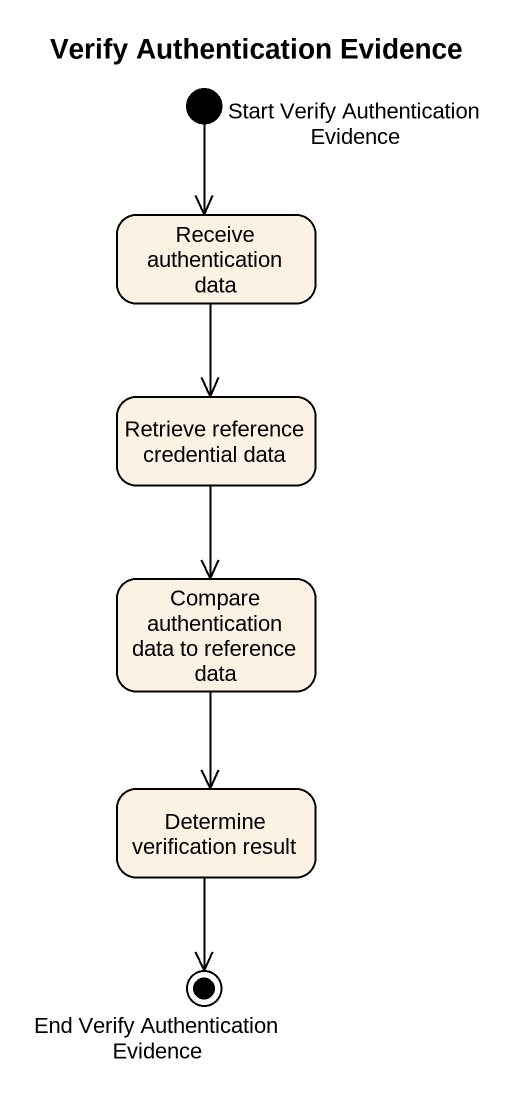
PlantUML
@startuml
title Verify Authentication Evidence
hide empty description
state "Start Verify Authentication Evidence" as Start_Verify_Authentication <<start>>
state "Receive authentication data" as Receive_authentication_data
state "Retrieve reference credential data" as Retrieve_reference
state "Compare authentication data to reference data" as Compare_authentication_data
state "Determine verification result" as Determine_verification
state "End Verify Authentication Evidence" as End_Verify_Authentication <<end>>
Start_Verify_Authentication --> Receive_authentication_data
Receive_authentication_data --> Retrieve_reference
Retrieve_reference --> Compare_authentication_data
Compare_authentication_data --> Determine_verification
Determine_verification --> End_Verify_Authentication
@enduml
